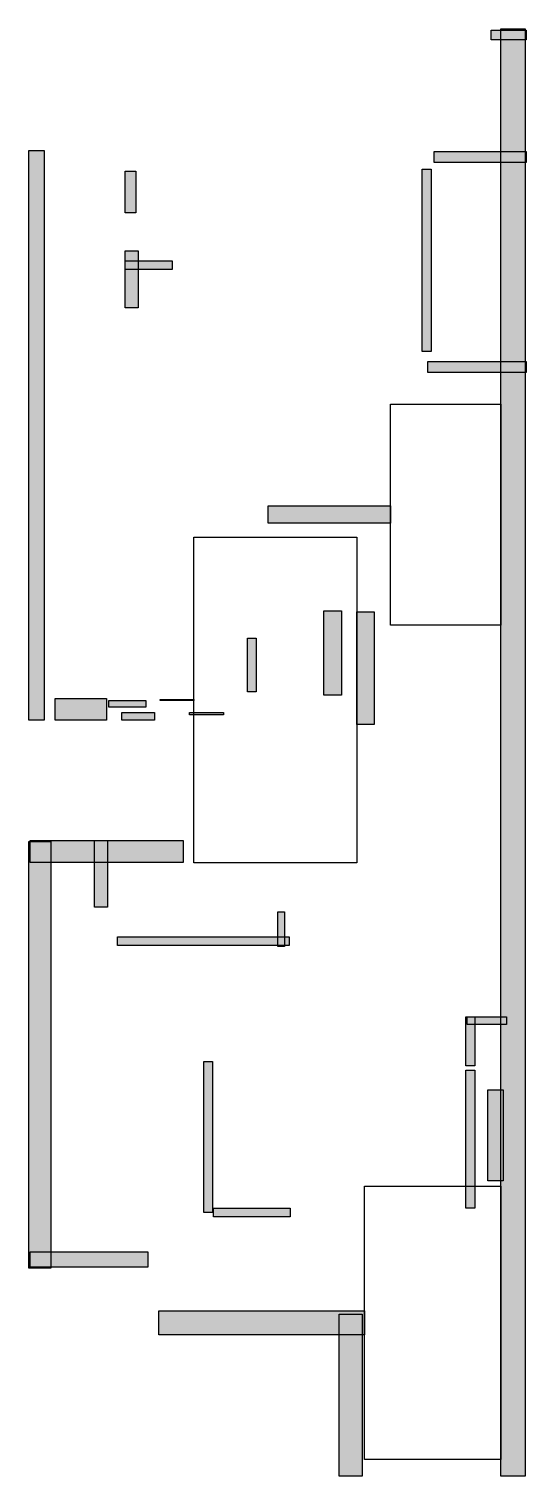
# Model space of a CAD drawing. Header units: centimetres. Extents: x 26 to 428, y 19 to 1186.
import ezdxf

# ---------------------------------------------------------------- set-up
doc = ezdxf.new("R2010")
doc.units = ezdxf.units.CM
doc.layers.add('DOORZONE', color=2, linetype='Continuous')
doc.layers.add('WALL', color=7, linetype='Continuous')

msp = doc.modelspace()

# ---------------------------------------------------------------- hatches: boundary and pattern name
at = {"layer": 'WALL'}
h = msp.add_hatch(color=256, dxfattribs=at)
h.dxf.hatch_style = 1
h.paths.add_polyline_path([(399.7, 1185), (427.9, 1185), (427.9, 1177.1), (399.7, 1177.1)])
h = msp.add_hatch(color=256, dxfattribs=at)
h.dxf.hatch_style = 1
h.paths.add_polyline_path([(407.6, 1185.9), (427.1, 1185.9), (427.1, 18.5), (407.6, 18.5)])
h = msp.add_hatch(color=256, dxfattribs=at)
h.dxf.hatch_style = 1
h.paths.add_polyline_path([(26.5, 1087.9), (38.8, 1087.9), (38.8, 628.2), (26.5, 628.2)])
h = msp.add_hatch(color=256, dxfattribs=at)
h.dxf.hatch_style = 1
h.paths.add_polyline_path([(353.8, 1087.1), (427.9, 1087.1), (427.9, 1078.2), (353.8, 1078.2)])
h = msp.add_hatch(color=256, dxfattribs=at)
h.dxf.hatch_style = 1
h.paths.add_polyline_path([(104.1, 1071.2), (112.9, 1071.2), (112.9, 1037.6), (104.1, 1037.6)])
h = msp.add_hatch(color=256, dxfattribs=at)
h.dxf.hatch_style = 1
h.paths.add_polyline_path([(344.1, 1072.9), (351.2, 1072.9), (351.2, 925.6), (344.1, 925.6)])
h = msp.add_hatch(color=256, dxfattribs=at)
h.dxf.hatch_style = 1
h.paths.add_polyline_path([(104.1, 1006.8), (114.7, 1006.8), (114.7, 960.9), (104.1, 960.9)])
h = msp.add_hatch(color=256, dxfattribs=at)
h.dxf.hatch_style = 1
h.paths.add_polyline_path([(104.1, 998.8), (142.1, 998.8), (142.1, 991.8), (104.1, 991.8)])
h = msp.add_hatch(color=256, dxfattribs=at)
h.dxf.hatch_style = 1
h.paths.add_polyline_path([(348.5, 917.6), (427.9, 917.6), (427.9, 908.8), (348.5, 908.8)])
h = msp.add_hatch(color=256, dxfattribs=at)
h.dxf.hatch_style = 1
h.paths.add_polyline_path([(219.7, 801.2), (318.5, 801.2), (318.5, 787.1), (219.7, 787.1)])
h = msp.add_hatch(color=256, dxfattribs=at)
h.dxf.hatch_style = 1
h.paths.add_polyline_path([(264.7, 716.5), (278.8, 716.5), (278.8, 648.5), (264.7, 648.5)])
h = msp.add_hatch(color=256, dxfattribs=at)
h.dxf.hatch_style = 1
h.paths.add_polyline_path([(291.2, 715.6), (305.3, 715.6), (305.3, 624.7), (291.2, 624.7)])
h = msp.add_hatch(color=256, dxfattribs=at)
h.dxf.hatch_style = 1
h.paths.add_polyline_path([(202.9, 694.4), (210, 694.4), (210, 651.2), (202.9, 651.2)])
h = msp.add_hatch(color=256, dxfattribs=at)
h.dxf.hatch_style = 1
h.paths.add_polyline_path([(47.6, 645.9), (89.1, 645.9), (89.1, 628.2), (47.6, 628.2)])
h = msp.add_hatch(color=256, dxfattribs=at)
h.dxf.hatch_style = 1
h.paths.add_polyline_path([(90.9, 644.1), (120.9, 644.1), (120.9, 638.8), (90.9, 638.8)])
h = msp.add_hatch(color=256, dxfattribs=at)
h.dxf.hatch_style = 1
h.paths.add_polyline_path([(132.4, 645), (159.7, 645), (159.7, 644.1), (132.4, 644.1)])
h = msp.add_hatch(color=256, dxfattribs=at)
h.dxf.hatch_style = 1
h.paths.add_polyline_path([(101.5, 634.4), (127.9, 634.4), (127.9, 628.2), (101.5, 628.2)])
h = msp.add_hatch(color=256, dxfattribs=at)
h.dxf.hatch_style = 1
h.paths.add_polyline_path([(156.2, 634.4), (183.5, 634.4), (183.5, 632.6), (156.2, 632.6)])
h = msp.add_hatch(color=256, dxfattribs=at)
h.dxf.hatch_style = 1
h.paths.add_polyline_path([(26.5, 530.3), (44.1, 530.3), (44.1, 186.2), (26.5, 186.2)])
h = msp.add_hatch(color=256, dxfattribs=at)
h.dxf.hatch_style = 1
h.paths.add_polyline_path([(27.4, 531.2), (150.9, 531.2), (150.9, 513.5), (27.4, 513.5)])
h = msp.add_hatch(color=256, dxfattribs=at)
h.dxf.hatch_style = 1
h.paths.add_polyline_path([(79.4, 531.2), (90, 531.2), (90, 477.4), (79.4, 477.4)])
h = msp.add_hatch(color=256, dxfattribs=at)
h.dxf.hatch_style = 1
h.paths.add_polyline_path([(227.6, 473.8), (232.9, 473.8), (232.9, 445.6), (227.6, 445.6)])
h = msp.add_hatch(color=256, dxfattribs=at)
h.dxf.hatch_style = 1
h.paths.add_polyline_path([(97.9, 453.5), (236.5, 453.5), (236.5, 446.5), (97.9, 446.5)])
h = msp.add_hatch(color=256, dxfattribs=at)
h.dxf.hatch_style = 1
h.paths.add_polyline_path([(379.4, 389.1), (386.5, 389.1), (386.5, 349.4), (379.4, 349.4)])
h = msp.add_hatch(color=256, dxfattribs=at)
h.dxf.hatch_style = 1
h.paths.add_polyline_path([(380.3, 389.1), (412.1, 389.1), (412.1, 382.9), (380.3, 382.9)])
h = msp.add_hatch(color=256, dxfattribs=at)
h.dxf.hatch_style = 1
h.paths.add_polyline_path([(167.6, 352.9), (174.7, 352.9), (174.7, 231.2), (167.6, 231.2)])
h = msp.add_hatch(color=256, dxfattribs=at)
h.dxf.hatch_style = 1
h.paths.add_polyline_path([(379.4, 345.9), (386.5, 345.9), (386.5, 234.7), (379.4, 234.7)])
h = msp.add_hatch(color=256, dxfattribs=at)
h.dxf.hatch_style = 1
h.paths.add_polyline_path([(397.1, 330), (409.4, 330), (409.4, 256.8), (397.1, 256.8)])
h = msp.add_hatch(color=256, dxfattribs=at)
h.dxf.hatch_style = 1
h.paths.add_polyline_path([(175.6, 234.7), (237.4, 234.7), (237.4, 227.6), (175.6, 227.6)])
h = msp.add_hatch(color=256, dxfattribs=at)
h.dxf.hatch_style = 1
h.paths.add_polyline_path([(27.4, 199.4), (122.6, 199.4), (122.6, 187.1), (27.4, 187.1)])
h = msp.add_hatch(color=256, dxfattribs=at)
h.dxf.hatch_style = 1
h.paths.add_polyline_path([(131.5, 151.8), (297.4, 151.8), (297.4, 132.4), (131.5, 132.4)])
h = msp.add_hatch(color=256, dxfattribs=at)
h.dxf.hatch_style = 1
h.paths.add_polyline_path([(277.1, 149.1), (295.6, 149.1), (295.6, 18.5), (277.1, 18.5)])

# ---------------------------------------------------------------- linework, layer by layer
at = {"layer": 'DOORZONE'}
for points in [[(318.5, 883.2), (407.6, 883.2), (407.6, 705), (318.5, 705)], [(159.7, 776), (291.2, 776), (291.2, 513.1), (159.7, 513.1)], [(297.4, 252.4), (407.6, 252.4), (407.6, 31.8), (297.4, 31.8)]]:
    msp.add_lwpolyline(points, close=True, dxfattribs=at)
at = {"layer": 'WALL'}
for points in [[(399.7, 1185), (427.9, 1185), (427.9, 1177.1), (399.7, 1177.1)], [(407.6, 1185.9), (427.1, 1185.9), (427.1, 18.5), (407.6, 18.5)], [(26.5, 1087.9), (38.8, 1087.9), (38.8, 628.2), (26.5, 628.2)], [(353.8, 1087.1), (427.9, 1087.1), (427.9, 1078.2), (353.8, 1078.2)], [(104.1, 1071.2), (112.9, 1071.2), (112.9, 1037.6), (104.1, 1037.6)], [(344.1, 1072.9), (351.2, 1072.9), (351.2, 925.6), (344.1, 925.6)], [(104.1, 1006.8), (114.7, 1006.8), (114.7, 960.9), (104.1, 960.9)], [(104.1, 998.8), (142.1, 998.8), (142.1, 991.8), (104.1, 991.8)], [(348.5, 917.6), (427.9, 917.6), (427.9, 908.8), (348.5, 908.8)], [(219.7, 801.2), (318.5, 801.2), (318.5, 787.1), (219.7, 787.1)], [(264.7, 716.5), (278.8, 716.5), (278.8, 648.5), (264.7, 648.5)], [(291.2, 715.6), (305.3, 715.6), (305.3, 624.7), (291.2, 624.7)], [(202.9, 694.4), (210, 694.4), (210, 651.2), (202.9, 651.2)], [(47.6, 645.9), (89.1, 645.9), (89.1, 628.2), (47.6, 628.2)], [(90.9, 644.1), (120.9, 644.1), (120.9, 638.8), (90.9, 638.8)], [(132.4, 645), (159.7, 645), (159.7, 644.1), (132.4, 644.1)], [(101.5, 634.4), (127.9, 634.4), (127.9, 628.2), (101.5, 628.2)], [(156.2, 634.4), (183.5, 634.4), (183.5, 632.6), (156.2, 632.6)], [(26.5, 530.3), (44.1, 530.3), (44.1, 186.2), (26.5, 186.2)], [(27.4, 531.2), (150.9, 531.2), (150.9, 513.5), (27.4, 513.5)], [(79.4, 531.2), (90, 531.2), (90, 477.4), (79.4, 477.4)], [(227.6, 473.8), (232.9, 473.8), (232.9, 445.6), (227.6, 445.6)], [(97.9, 453.5), (236.5, 453.5), (236.5, 446.5), (97.9, 446.5)], [(379.4, 389.1), (386.5, 389.1), (386.5, 349.4), (379.4, 349.4)], [(380.3, 389.1), (412.1, 389.1), (412.1, 382.9), (380.3, 382.9)], [(167.6, 352.9), (174.7, 352.9), (174.7, 231.2), (167.6, 231.2)], [(379.4, 345.9), (386.5, 345.9), (386.5, 234.7), (379.4, 234.7)], [(397.1, 330), (409.4, 330), (409.4, 256.8), (397.1, 256.8)], [(175.6, 234.7), (237.4, 234.7), (237.4, 227.6), (175.6, 227.6)], [(27.4, 199.4), (122.6, 199.4), (122.6, 187.1), (27.4, 187.1)], [(131.5, 151.8), (297.4, 151.8), (297.4, 132.4), (131.5, 132.4)], [(277.1, 149.1), (295.6, 149.1), (295.6, 18.5), (277.1, 18.5)]]:
    msp.add_lwpolyline(points, close=True, dxfattribs=at)

doc.saveas('drawing.dxf')
